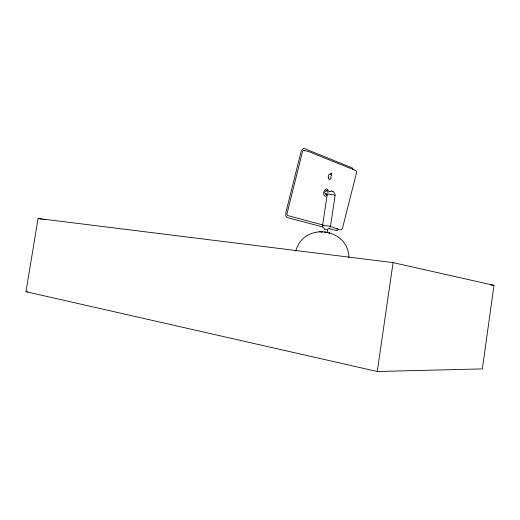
<?xml version="1.0" encoding="UTF-8"?>
<svg xmlns="http://www.w3.org/2000/svg" width="520" height="520" viewBox="0 0 520 520"><rect width="100%" height="100%" fill="white"/><g stroke="black" fill="none" stroke-linecap="round" stroke-linejoin="round"><path stroke-width="0.78" d="M348.966 257.777C348.595 227.533 303.387 221.683 295.757 251.186M494 285.35L482.332 368.914L377.267 371.501L26 291.7L38.071 218.478L393.081 262.613L494 285.35L490.782 284.928M377.267 371.501L393.081 262.613M324.831 229.151L324.272 228.982L327.808 229.489L327.379 232.388L324.161 231.992M330.025 226.415L330.493 226.33L335.088 195.448M323.232 225.446L322.627 225.212L327.236 194.376M301.028 151.866L285.818 212.7L285.798 215.858L287.222 217.549L323.115 227.045M301.19 151.32L302.803 148.889L304.636 148.636L352.346 167.973L353.444 169.644M327.516 193.388L328.139 192.406M338.507 229.535L336.81 230.633L328.582 228.488M328.926 228.93L329.673 228.208M322.627 225.212L330.493 226.33M327.808 229.489L327.334 229.508M321.575 231.764L321.185 231.862L321.971 232.122M322.186 231.79L319.118 231.686M328.9 233.155L329.933 233.09L329.173 232.83M26 291.7L27.619 291.844M331.428 190.989L333.625 191.808L335.107 194.422M303.966 150.592L308.152 151.346L355.713 170.502L356.395 171.217L356.479 172.9L342.55 228.007C340.73 233.064 332.963 225.654 329.979 226.902M38.071 218.478L42.061 219.193M43.654 219.486L45.253 219.772M332.202 191.107L331.74 191.022M326.261 193.797A1.774 0.982 -77.8 0 1 324.883 192.732A1.774 0.982 -77.8 0 1 326.339 190.645L330.337 191.458M325.475 194.083L327.061 194.409M322.959 225.017L287.885 215.592A2.262 1.326 -76.6 0 1 287.151 213.057L302.334 152.347A2.281 1.319 -79.9 0 1 304.135 150.638M326.339 190.645L326.593 190.801A1.97 1.085 -77.8 0 1 326.794 191.074M323.362 228.137L322.608 226.239M327.399 194.519A3.972 0.461 8.1 0 1 331.565 194.5A3.972 0.461 8.1 0 1 334.607 195.618M329.817 191.529A1.781 0.975 -77.8 0 1 330.564 191.6M326.567 190.781A1.774 0.982 -77.8 0 1 326.749 191.029M337.74 228.547A2.054 1.092 -76.3 0 1 336.993 228.781M327.1 194.928A3.744 2.067 -77.8 0 1 323.889 194.909A3.744 2.067 -77.8 0 1 325.286 189.345A3.744 2.067 -77.8 0 1 328.01 191.315M328.276 177.086L328.269 177.222A4.115 2.262 -78.6 0 0 328.302 177.996L328.328 178.237A4.115 2.262 -78.6 0 0 328.393 178.594A1.092 0.598 -78.5 0 0 329.069 179.017A1.066 0.585 -78.4 0 1 329.466 179.16A1.047 0.572 -78.5 0 0 330.142 179.335A4.934 2.717 -78.6 0 0 331.032 178.055A1.469 0.806 -78.6 0 1 330.87 176.638A1.469 0.806 -78.6 0 1 331.604 175.461A2.002 1.099 -78.6 0 0 330.434 174.629L330.356 174.48A1.97 1.085 -78.6 0 0 329.017 174.493L328.906 174.668A2.665 1.463 -78.6 0 0 328.354 176.163L328.315 176.397A2.665 1.463 -78.6 0 0 328.276 177.086M330.44 174.375A1.345 0.741 -78.7 0 0 331.5 173.134A1.521 0.832 -78.7 0 0 330.44 174.375"/></g></svg>
